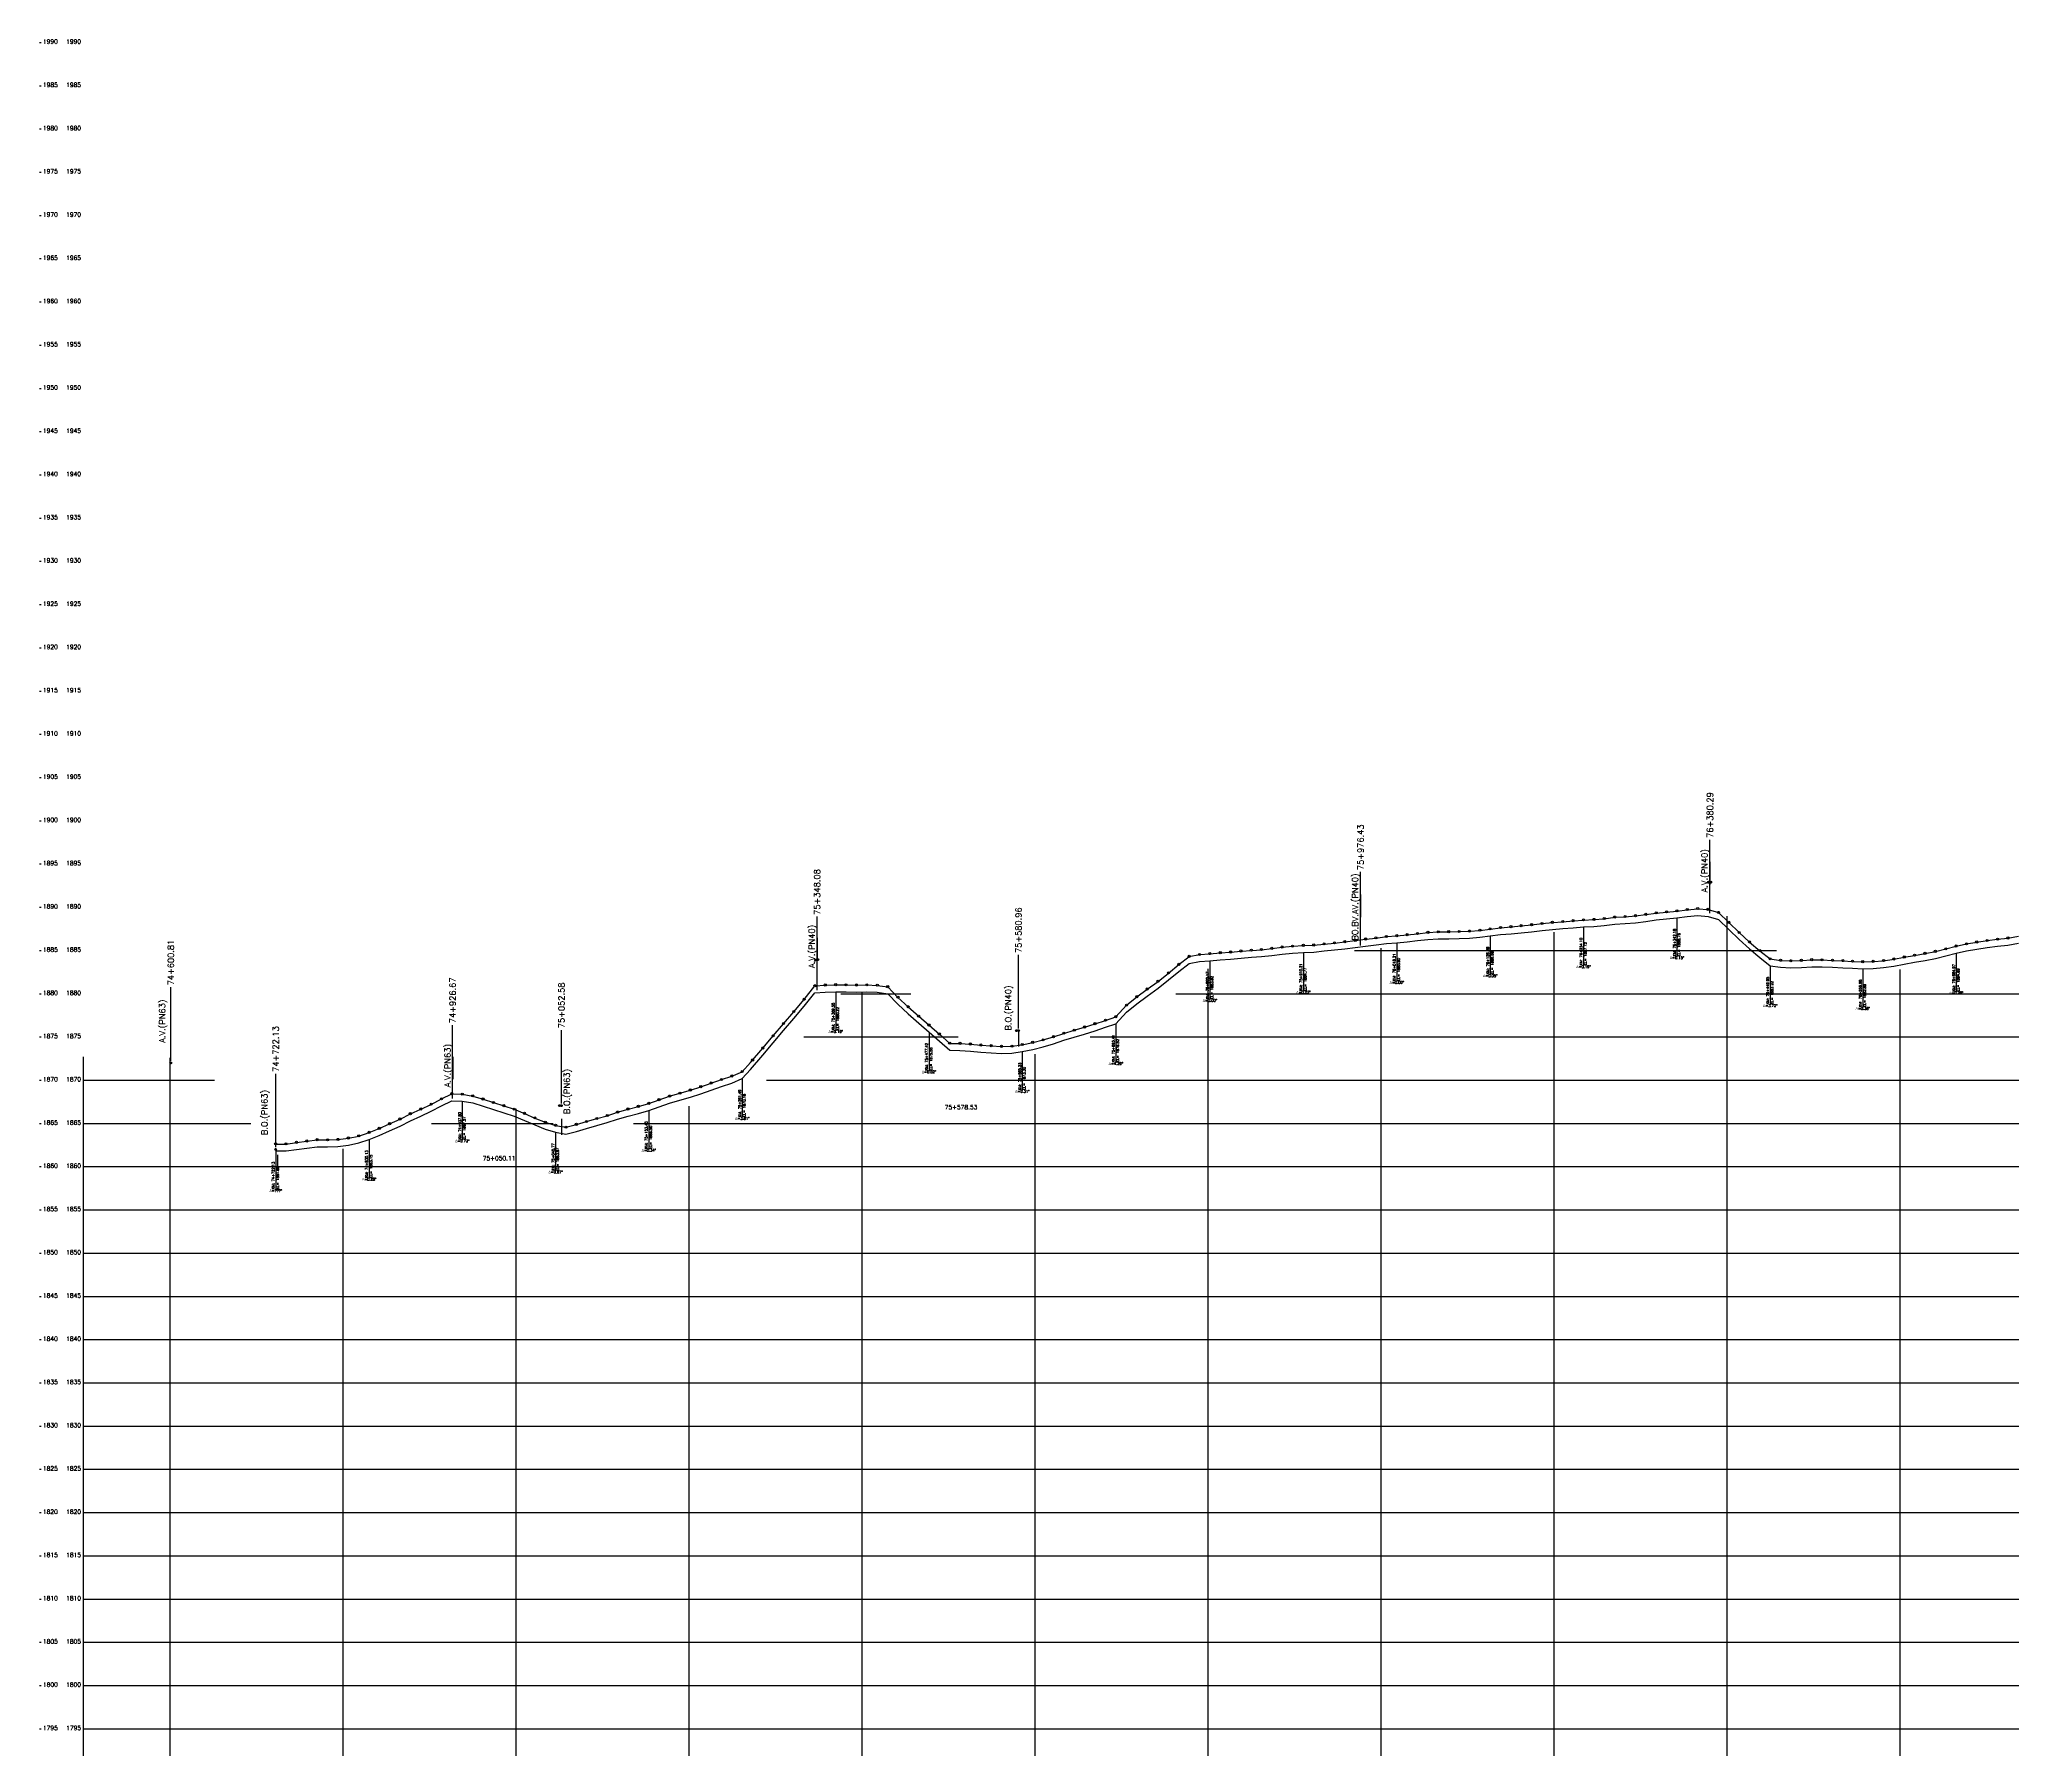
# Model space of a CAD drawing. Header units: metres. Extents: x 575895 to 634487, y 3214622 to 3222739.
# Drawn here: x 576052 to 578333, y 3216662 to 3218639 of the extents above; entities that cross this region are included whole.
import ezdxf

# ---------------------------------------------------------------- set-up
doc = ezdxf.new("R2010")
doc.units = ezdxf.units.M
for name, color, linetype in [('1405-05-17--km 74+000-133+000', 150, 'Continuous'), ('C-ROAD-PROF-GRID-MAJR', 8, 'Continuous'), ('C-ROAD-PROF-LABL', 92, 'Continuous'), ('C-ROAD-PROF-STAN-GEOM', 11, 'Continuous'), ('C-ROAD-PROF-TEXT', 11, 'Continuous'), ('TXT', 2, 'Continuous'), ('V-CTRL-BMRK', 150, 'Continuous'), ('V-NODE', 1, 'Continuous')]:
    doc.layers.add(name, color=color, linetype=linetype)
doc.styles.add('RD', font='ROMAND.SHX', dxfattribs={"height": 3.5})
doc.styles.get("Standard").update_dxf_attribs({"font": 'romanc.shx', "height": 2})

msp = doc.modelspace()

# ---------------------------------------------------------------- linework, layer by layer
at = {"layer": '1405-05-17--km 74+000-133+000', "color": 150, "linetype": 'Continuous', "lineweight": -3, "ltscale": 2, "flags": 128}
for points in [[(576325, 3217361.9), (576337, 3217361.9), (576349, 3217363.7), (576361, 3217365.2), (576373, 3217366.7), (576385, 3217366.6), (576397, 3217367), (576409, 3217368.6), (576421, 3217371.1), (576433, 3217375.2), (576444.7, 3217379.8), (576456.7, 3217385.2), (576468.7, 3217390.7), (576480.7, 3217396.7), (576492.7, 3217402.1), (576504.7, 3217407.7), (576516.7, 3217414), (576528.6, 3217419.9), (576540.7, 3217419.4), (576552.7, 3217417.4), (576564.7, 3217413.8), (576576.7, 3217409.7), (576588.7, 3217406), (576600.7, 3217402), (576612.7, 3217397.2), (576624.6, 3217391.9), (576636.7, 3217387), (576648.6, 3217383.4), (576660.6, 3217381.2), (576672.6, 3217384.4), (576684.3, 3217387.8), (576696.3, 3217391.2), (576708.3, 3217394.6), (576720.3, 3217398.6), (576732.3, 3217402.1), (576744.3, 3217405.2), (576756.3, 3217408.7), (576768.2, 3217412.9), (576780.4, 3217417.1), (576792.3, 3217420.5), (576804.4, 3217424.1), (576816.4, 3217428), (576828.4, 3217432.2), (576840.4, 3217436.3), (576852.4, 3217440.3), (576864.3, 3217445.5), (576873.9, 3217456), (576888.2, 3217472.7), (576900.1, 3217486.8), (576912.1, 3217501), (576924, 3217514.9), (576935.9, 3217529.1), (576948.4, 3217544.7), (576960.4, 3217545.6), (576972.4, 3217545.9), (576984.4, 3217545.8), (576996.4, 3217545.6), (577008.4, 3217545.8), (577020.5, 3217545.3), (577032.5, 3217543.7), (577044.4, 3217531.5), (577056.2, 3217520.4), (577068.4, 3217509.6), (577080.3, 3217499.3), (577092.3, 3217488.9), (577104.2, 3217478.3), (577116.1, 3217478.1), (577128.1, 3217477.3), (577140.2, 3217476.2), (577152.2, 3217475.4), (577164.1, 3217474.7), (577176.2, 3217474.9), (577188.1, 3217476.7), (577200.2, 3217479.2), (577212.2, 3217482.2), (577224.2, 3217485.9), (577236.2, 3217489.8), (577248.2, 3217493.4), (577260.2, 3217497), (577272.2, 3217500.8), (577284.3, 3217504.9), (577296.3, 3217508.9), (577308.6, 3217522.3), (577320.6, 3217532.1), (577332.5, 3217540.9), (577345.1, 3217550), (577357.1, 3217559.6), (577369.1, 3217569.4), (577381, 3217578.7), (577393, 3217580.9), (577405, 3217581.9), (577417, 3217582.9), (577429, 3217583.7), (577441, 3217584.9), (577453, 3217585.8), (577464.6, 3217586.6), (577476.6, 3217588), (577488.6, 3217589.6), (577500.6, 3217590.5), (577513.1, 3217591.4), (577525.1, 3217591.8), (577537.1, 3217593.1), (577549.1, 3217594.3), (577561.1, 3217595.6), (577573.1, 3217597.2), (577585.1, 3217598.7), (577597.1, 3217600.1), (577609.1, 3217601.7), (577621.1, 3217602.7), (577633.1, 3217603.7), (577645.1, 3217605.1), (577657.1, 3217606.5), (577669.1, 3217607.1), (577681.1, 3217607.3), (577693.2, 3217607.5), (577705.1, 3217607.9), (577717.2, 3217608.9), (577729.1, 3217610.5), (577741.1, 3217612), (577753.2, 3217613.1), (577764.9, 3217614.2), (577777, 3217615.3), (577789, 3217616.7), (577801, 3217618), (577813, 3217619), (577825, 3217620), (577837, 3217620.9), (577849, 3217621.4), (577861, 3217622.4), (577873, 3217624.1), (577885.1, 3217624.7), (577897.1, 3217625.8), (577909.1, 3217627.2), (577921.1, 3217629), (577933, 3217630.1), (577945, 3217631.3), (577957, 3217632.8), (577969, 3217634), (577981, 3217633), (577993, 3217629.5), (578005, 3217618.1), (578017, 3217606.3), (578028.9, 3217595.4), (578040.8, 3217585.4), (578052.8, 3217575.9), (578064.8, 3217574.2), (578076.7, 3217573.6), (578088.8, 3217574), (578100.8, 3217574.9), (578112.8, 3217574.7), (578124.8, 3217574.2), (578136.8, 3217573.8), (578147.9, 3217573.1), (578159.8, 3217572.6), (578171.8, 3217572.9), (578183.9, 3217573.9), (578195.8, 3217575.6), (578207.8, 3217577.9), (578219.8, 3217580), (578231.8, 3217582.1), (578243.8, 3217584.5), (578255.8, 3217587.4), (578267.8, 3217590.6), (578279.7, 3217593.2), (578291.6, 3217595.2), (578303.7, 3217597.1), (578315.7, 3217598.6), (578327.7, 3217600), (578339.7, 3217602.2)], [(576325, 3217353.9), (576337, 3217353.9), (576349, 3217355.7), (576361, 3217357.2), (576373, 3217358.7), (576385, 3217358.6), (576397, 3217359), (576409, 3217360.6), (576421, 3217363.1), (576433, 3217367.2), (576444.7, 3217371.8), (576456.7, 3217377.2), (576468.7, 3217382.7), (576480.7, 3217388.7), (576492.7, 3217394.1), (576504.7, 3217399.7), (576516.7, 3217406), (576528.6, 3217411.9), (576540.7, 3217411.4), (576552.7, 3217409.4), (576564.7, 3217405.8), (576576.7, 3217401.7), (576588.7, 3217398), (576600.7, 3217394), (576612.7, 3217389.2), (576624.6, 3217383.9), (576636.7, 3217379), (576648.6, 3217375.4), (576660.6, 3217373.2), (576672.6, 3217376.4), (576684.3, 3217379.8), (576696.3, 3217383.2), (576708.3, 3217386.6), (576720.3, 3217390.6), (576732.3, 3217394.1), (576744.3, 3217397.2), (576756.3, 3217400.7), (576768.2, 3217404.9), (576780.4, 3217409.1), (576792.3, 3217412.5), (576804.4, 3217416.1), (576816.4, 3217420), (576828.4, 3217424.2), (576840.4, 3217428.3), (576852.4, 3217432.3), (576864.3, 3217437.5), (576873.9, 3217448), (576888.2, 3217464.7), (576900.1, 3217478.8), (576912.1, 3217493), (576924, 3217506.9), (576935.9, 3217521.1), (576948.4, 3217536.7), (576960.4, 3217537.6), (576972.4, 3217537.9), (576984.4, 3217537.8), (576996.4, 3217537.6), (577008.4, 3217537.8), (577020.5, 3217537.3), (577032.5, 3217535.7), (577044.4, 3217523.5), (577056.2, 3217512.4), (577068.4, 3217501.6), (577080.3, 3217491.3), (577092.3, 3217480.9), (577104.2, 3217470.3), (577116.1, 3217470.1), (577128.1, 3217469.3), (577140.2, 3217468.2), (577152.2, 3217467.4), (577164.1, 3217466.7), (577176.2, 3217466.9), (577188.1, 3217468.7), (577200.2, 3217471.2), (577212.2, 3217474.2), (577224.2, 3217477.9), (577236.2, 3217481.8), (577248.2, 3217485.4), (577260.2, 3217489), (577272.2, 3217492.8), (577284.3, 3217496.9), (577296.3, 3217500.9), (577308.6, 3217514.3), (577320.6, 3217524.1), (577332.5, 3217532.9), (577345.1, 3217542), (577357.1, 3217551.6), (577369.1, 3217561.4), (577381, 3217570.7), (577393, 3217572.9), (577405, 3217573.9), (577417, 3217574.9), (577429, 3217575.7), (577441, 3217576.9), (577453, 3217577.8), (577464.6, 3217578.6), (577476.6, 3217580), (577488.6, 3217581.6), (577500.6, 3217582.5), (577513.1, 3217583.4), (577525.1, 3217583.8), (577537.1, 3217585.1), (577549.1, 3217586.3), (577561.1, 3217587.6), (577573.1, 3217589.2), (577585.1, 3217590.7), (577597.1, 3217592.1), (577609.1, 3217593.7), (577621.1, 3217594.7), (577633.1, 3217595.7), (577645.1, 3217597.1), (577657.1, 3217598.5), (577669.1, 3217599.1), (577681.1, 3217599.3), (577693.2, 3217599.5), (577705.1, 3217599.9), (577717.2, 3217600.9), (577729.1, 3217602.5), (577741.1, 3217604), (577753.2, 3217605.1), (577764.9, 3217606.2), (577777, 3217607.3), (577789, 3217608.7), (577801, 3217610), (577813, 3217611), (577825, 3217612), (577837, 3217612.9), (577849, 3217613.4), (577861, 3217614.4), (577873, 3217616.1), (577885.1, 3217616.7), (577897.1, 3217617.8), (577909.1, 3217619.2), (577921.1, 3217621), (577933, 3217622.1), (577945, 3217623.3), (577957, 3217624.8), (577969, 3217626), (577981, 3217625), (577993, 3217621.5), (578005, 3217610.1), (578017, 3217598.3), (578028.9, 3217587.4), (578040.8, 3217577.4), (578052.8, 3217567.9), (578064.8, 3217566.2), (578076.7, 3217565.6), (578088.8, 3217566), (578100.8, 3217566.9), (578112.8, 3217566.7), (578124.8, 3217566.2), (578136.8, 3217565.8), (578147.9, 3217565.1), (578159.8, 3217564.6), (578171.8, 3217564.9), (578183.9, 3217565.9), (578195.8, 3217567.6), (578207.8, 3217569.9), (578219.8, 3217572), (578231.8, 3217574.1), (578243.8, 3217576.5), (578255.8, 3217579.4), (578267.8, 3217582.6), (578279.7, 3217585.2), (578291.6, 3217587.2), (578303.7, 3217589.1), (578315.7, 3217590.6), (578327.7, 3217592), (578339.7, 3217594.2)]]:
    msp.add_lwpolyline(points, dxfattribs=at)
at = {"layer": 'C-ROAD-PROF-GRID-MAJR', "color": 8, "linetype": 'Continuous', "lineweight": -3, "ltscale": 0.6}
for p, q in [((578002.9, 3215235.7), (578002.9, 3217625.4)), ((577602.9, 3215235.7), (577602.9, 3217588.5)), ((577802.9, 3215235.7), (577802.9, 3217607)), ((577402.9, 3215235.7), (577402.9, 3217564.5)), ((577572.1, 3217585.7), (578060, 3217585.7)), ((578202.9, 3215235.7), (578202.9, 3217563.7)), ((576978.5, 3217535.7), (577059.4, 3217535.7)), ((577002.9, 3215235.7), (577002.9, 3217537)), ((577365.6, 3217535.7), (634202.9, 3217535.7)), ((576935.5, 3217485.7), (577114, 3217485.7)), ((577266.7, 3217485.7), (634202.9, 3217485.7)), ((576102.9, 3215235.7), (576102.9, 3217462.6)), ((576202.9, 3215235.7), (576202.9, 3217461.6)), ((577202.9, 3215235.7), (577202.9, 3217465.7)), ((576102.9, 3217435.7), (576254.2, 3217435.7)), ((576892.4, 3217435.7), (634202.9, 3217435.7)), ((576802.9, 3215235.7), (576802.9, 3217405.6)), ((576102.9, 3217385.7), (576296.3, 3217385.7)), ((576505.2, 3217385.7), (576645.7, 3217385.7)), ((576602.9, 3215235.7), (576602.9, 3217402.6)), ((576738.6, 3217385.7), (634202.9, 3217385.7)), ((576102.9, 3217335.7), (634202.9, 3217335.7)), ((576402.9, 3215235.7), (576402.9, 3217356.3)), ((576102.9, 3217285.7), (634202.9, 3217285.7)), ((576102.9, 3217235.7), (634202.9, 3217235.7)), ((576102.9, 3217185.7), (634202.9, 3217185.7)), ((576102.9, 3217135.7), (634202.9, 3217135.7)), ((576102.9, 3217085.7), (634202.9, 3217085.7)), ((576102.9, 3217035.7), (634202.9, 3217035.7)), ((576102.9, 3216985.7), (634202.9, 3216985.7)), ((576102.9, 3216935.7), (634202.9, 3216935.7)), ((576102.9, 3216885.7), (634202.9, 3216885.7)), ((576102.9, 3216835.7), (634202.9, 3216835.7)), ((576102.9, 3216785.7), (634202.9, 3216785.7)), ((576102.9, 3216735.7), (634202.9, 3216735.7)), ((576102.9, 3216685.7), (634202.9, 3216685.7))]:
    msp.add_line(p, q, dxfattribs=at)
at = {"layer": 'C-ROAD-PROF-LABL', "color": 92, "linetype": 'Continuous', "lineweight": -3}
for p, q in [((577983.2, 3217628.8), (577983.2, 3217713.8)), ((577579.3, 3217591.5), (577579.3, 3217676.5)), ((576950.9, 3217539.8), (576950.9, 3217624.8)), ((577183.8, 3217495.6), (577183.8, 3217580.6)), ((576203.7, 3217458.2), (576203.7, 3217543.2)), ((576529.5, 3217414.5), (576529.5, 3217499.5)), ((576655.4, 3217408.7), (576655.4, 3217493.7)), ((576325, 3217358.2), (576325, 3217443.2))]:
    msp.add_line(p, q, dxfattribs=at)
at = {"layer": 'C-ROAD-PROF-STAN-GEOM', "color": 11, "linetype": 'Continuous', "lineweight": -3}
for p, q in [((577837, 3217612.9), (577837, 3217567.9)), ((577945, 3217623.3), (577945, 3217578.3)), ((577621.1, 3217594.7), (577621.1, 3217549.7)), ((577729.1, 3217602.5), (577729.1, 3217557.5)), ((577405, 3217573.9), (577405, 3217528.9)), ((577513.1, 3217583.4), (577513.1, 3217538.4)), ((578052.8, 3217567.9), (578052.8, 3217522.9)), ((578159.8, 3217564.6), (578159.8, 3217519.6)), ((578267.8, 3217582.6), (578267.8, 3217537.6)), ((576972.4, 3217537.9), (576972.4, 3217492.9)), ((577296.3, 3217500.9), (577296.3, 3217455.9)), ((577080.3, 3217491.3), (577080.3, 3217446.3)), ((577188.1, 3217468.7), (577188.1, 3217423.7)), ((576864.3, 3217437.5), (576864.3, 3217392.5)), ((576540.7, 3217411.4), (576540.7, 3217366.4)), ((576756.3, 3217400.7), (576756.3, 3217355.7)), ((576433, 3217367.2), (576433, 3217322.2)), ((576648.6, 3217375.4), (576648.6, 3217330.4)), ((576325, 3217353.9), (576325, 3217308.9))]:
    msp.add_line(p, q, dxfattribs=at)
at = {"layer": 'C-ROAD-PROF-TEXT', "color": 11, "linetype": 'Continuous', "lineweight": -3}
for p, q in [((576051.9, 3218635.7), (576053.9, 3218635.7)), ((576051.9, 3218585.7), (576053.9, 3218585.7)), ((576051.9, 3218535.7), (576053.9, 3218535.7)), ((576051.9, 3218485.7), (576053.9, 3218485.7)), ((576051.9, 3218435.7), (576053.9, 3218435.7)), ((576051.9, 3218385.7), (576053.9, 3218385.7)), ((576051.9, 3218335.7), (576053.9, 3218335.7)), ((576051.9, 3218285.7), (576053.9, 3218285.7)), ((576051.9, 3218235.7), (576053.9, 3218235.7)), ((576051.9, 3218185.7), (576053.9, 3218185.7)), ((576051.9, 3218135.7), (576053.9, 3218135.7)), ((576051.9, 3218085.7), (576053.9, 3218085.7)), ((576051.9, 3218035.7), (576053.9, 3218035.7)), ((576051.9, 3217985.7), (576053.9, 3217985.7)), ((576051.9, 3217935.7), (576053.9, 3217935.7)), ((576051.9, 3217885.7), (576053.9, 3217885.7)), ((576051.9, 3217835.7), (576053.9, 3217835.7)), ((576051.9, 3217785.7), (576053.9, 3217785.7)), ((576051.9, 3217735.7), (576053.9, 3217735.7)), ((576051.9, 3217685.7), (576053.9, 3217685.7)), ((576051.9, 3217635.7), (576053.9, 3217635.7)), ((576051.9, 3217585.7), (576053.9, 3217585.7)), ((576051.9, 3217535.7), (576053.9, 3217535.7)), ((576051.9, 3217485.7), (576053.9, 3217485.7)), ((576051.9, 3217435.7), (576053.9, 3217435.7)), ((576051.9, 3217385.7), (576053.9, 3217385.7)), ((576051.9, 3217335.7), (576053.9, 3217335.7)), ((576051.9, 3217285.7), (576053.9, 3217285.7)), ((576051.9, 3217235.7), (576053.9, 3217235.7)), ((576051.9, 3217185.7), (576053.9, 3217185.7)), ((576051.9, 3217135.7), (576053.9, 3217135.7)), ((576051.9, 3217085.7), (576053.9, 3217085.7)), ((576051.9, 3217035.7), (576053.9, 3217035.7)), ((576051.9, 3216985.7), (576053.9, 3216985.7)), ((576051.9, 3216935.7), (576053.9, 3216935.7)), ((576051.9, 3216885.7), (576053.9, 3216885.7)), ((576051.9, 3216835.7), (576053.9, 3216835.7)), ((576051.9, 3216785.7), (576053.9, 3216785.7)), ((576051.9, 3216735.7), (576053.9, 3216735.7)), ((576051.9, 3216685.7), (576053.9, 3216685.7))]:
    msp.add_line(p, q, dxfattribs=at)
at = {"layer": 'TXT', "color": 2, "linetype": 'Continuous', "lineweight": -3}
for p, q in [((577983.2, 3217688), (577983.2, 3217662.1)), ((576950.9, 3217600.5), (576950.9, 3217574.6)), ((577183.8, 3217493.1), (577183.8, 3217474.6)), ((576529.9, 3217462.6), (576529.9, 3217436.7)), ((576655.4, 3217391.1), (576655.4, 3217372.6)), ((576327.1, 3217349.2), (576327.1, 3217330.7))]:
    msp.add_line(p, q, dxfattribs=at)
msp.add_lwpolyline([(577579.3, 3217650.5), (577579.3, 3217624.1)], dxfattribs=at)
at = {"layer": 'V-CTRL-BMRK'}
for p, q in [((577980.2, 3217664.7), (577982.7, 3217664.7)), ((577980.2, 3217664.4), (577982.7, 3217664.4)), ((577981.4, 3217663.5), (577981.4, 3217666)), ((577981.5, 3217663.2), (577981.5, 3217665.7)), ((577982.9, 3217664.7), (577985.4, 3217664.7)), ((577982.9, 3217664.5), (577985.4, 3217664.5)), ((577984.1, 3217663.4), (577984.1, 3217665.9)), ((577984.1, 3217663.3), (577984.1, 3217665.8)), ((576947.8, 3217574.7), (576950.3, 3217574.7)), ((576947.9, 3217574.8), (576950.4, 3217574.8)), ((576949.1, 3217573.5), (576949.1, 3217576)), ((576949.2, 3217573.5), (576949.2, 3217576)), ((576950.5, 3217575.1), (576953, 3217575.1)), ((576950.6, 3217575.2), (576953.1, 3217575.2)), ((576951.8, 3217573.9), (576951.8, 3217576.4)), ((576951.9, 3217573.9), (576951.9, 3217576.4)), ((577180.1, 3217493.1), (577182.6, 3217493.1)), ((577181.4, 3217491.8), (577181.4, 3217494.3)), ((577182.6, 3217493.1), (577185.1, 3217493.1)), ((577183.8, 3217491.9), (577183.8, 3217494.4)), ((576202.4, 3217455.7), (576204.9, 3217455.7)), ((576203.7, 3217454.4), (576203.7, 3217456.9)), ((576651.7, 3217406.4), (576654.2, 3217406.4)), ((576653, 3217405.1), (576653, 3217407.6)), ((576654.2, 3217406.2), (576656.7, 3217406.2)), ((576654.2, 3217406.2), (576656.7, 3217406.2)), ((576655.4, 3217405), (576655.4, 3217407.5)), ((576655.4, 3217405), (576655.4, 3217407.5)), ((576323.7, 3217355.7), (576326.2, 3217355.7)), ((576325, 3217354.4), (576325, 3217356.9))]:
    msp.add_line(p, q, dxfattribs=at)
at = {"layer": 'V-CTRL-BMRK', "const_width": 0.962}
for points in [[(577981, 3217664.7, 0.414214), (577981.4, 3217664.2, 1)], [(577981, 3217664.4, 0.414214), (577981.5, 3217664, 1)], [(577981.9, 3217664.7, 0.414214), (577981.4, 3217665.2, 1)], [(577982, 3217664.4, 0.414214), (577981.5, 3217664.9, 1)], [(577983.6, 3217664.7, 0.414214), (577984.1, 3217664.2, 1)], [(577983.6, 3217664.5, 0.414214), (577984.1, 3217664, 1)], [(577984.6, 3217664.7, 0.414214), (577984.1, 3217665.1, 1)], [(577984.6, 3217664.5, 0.414214), (577984.1, 3217665, 1)], [(576948.6, 3217574.7, 0.414214), (576949.1, 3217574.2, 1)], [(576948.7, 3217574.8, 0.414214), (576949.2, 3217574.3, 1)], [(576949.5, 3217574.7, 0.414214), (576949.1, 3217575.2, 1)], [(576949.7, 3217574.8, 0.414214), (576949.2, 3217575.3, 1)], [(576951.3, 3217575.1, 0.414214), (576951.8, 3217574.7, 1)], [(576951.4, 3217575.2, 0.414214), (576951.9, 3217574.7, 1)], [(576952.2, 3217575.1, 0.414214), (576951.8, 3217575.6, 1)], [(576952.4, 3217575.2, 0.414214), (576951.9, 3217575.6, 1)], [(577180.9, 3217493.1, 0.414214), (577181.4, 3217492.6, 1)], [(577181.9, 3217493.1, 0.414214), (577181.4, 3217493.6, 1)], [(577183.3, 3217493.1, 0.414214), (577183.8, 3217492.6, 1)], [(577184.3, 3217493.1, 0.414214), (577183.8, 3217493.6, 1)], [(576203.2, 3217455.7, 0.414214), (576203.7, 3217455.2, 1)], [(576204.2, 3217455.7, 0.414214), (576203.7, 3217456.1, 1)], [(576652.5, 3217406.4, 0.414214), (576653, 3217405.9, 1)], [(576653.4, 3217406.4, 0.414214), (576653, 3217406.8, 1)], [(576654.9, 3217406.2, 0.414214), (576655.4, 3217405.7, 1)], [(576655, 3217406.2, 0.414214), (576655.4, 3217405.8, 1)], [(576655.9, 3217406.2, 0.414214), (576655.4, 3217406.7, 1)], [(576655.9, 3217406.2, 0.414214), (576655.4, 3217406.7, 1)], [(576324.5, 3217355.7, 0.414214), (576325, 3217355.2, 1)], [(576325.5, 3217355.7, 0.414214), (576325, 3217356.1, 1)]]:
    msp.add_lwpolyline(points, format="xyb", dxfattribs=at)
at = {"layer": 'V-CTRL-BMRK'}
for centre in [(577981.4, 3217664.7), (577981.5, 3217664.4), (577984.1, 3217664.7), (577984.1, 3217664.5), (576949.1, 3217574.7), (576949.2, 3217574.8), (576951.8, 3217575.1), (576951.9, 3217575.2), (577181.4, 3217493.1), (577183.8, 3217493.1), (576203.7, 3217455.7), (576653, 3217406.4), (576655.4, 3217406.2), (576655.4, 3217406.2), (576325, 3217355.7)]:
    msp.add_circle(centre, 0.962, dxfattribs=at)
at = {"layer": 'V-NODE', "lineweight": -2}
for p, q in [((577957, 3217633), (577957, 3217633)), ((577969, 3217634.2), (577969, 3217634.2)), ((577981, 3217633.2), (577981, 3217633.2)), ((577729.1, 3217610.7), (577729.1, 3217610.7)), ((577741.1, 3217612.2), (577741.1, 3217612.2)), ((577753.2, 3217613.3), (577753.2, 3217613.3)), ((577764.9, 3217614.4), (577764.9, 3217614.4)), ((577777, 3217615.5), (577777, 3217615.5)), ((577789, 3217616.9), (577789, 3217616.9)), ((577801, 3217618.2), (577801, 3217618.2)), ((577813, 3217619.2), (577813, 3217619.2)), ((577825, 3217620.2), (577825, 3217620.2)), ((577837, 3217621.1), (577837, 3217621.1)), ((577849, 3217621.6), (577849, 3217621.6)), ((577861, 3217622.6), (577861, 3217622.6)), ((577873, 3217624.3), (577873, 3217624.3)), ((577885.1, 3217624.9), (577885.1, 3217624.9)), ((577897.1, 3217626), (577897.1, 3217626)), ((577909.1, 3217627.4), (577909.1, 3217627.4)), ((577921.1, 3217629.2), (577921.1, 3217629.2)), ((577933, 3217630.3), (577933, 3217630.3)), ((577945, 3217631.5), (577945, 3217631.5)), ((577993, 3217629.7), (577993, 3217629.7)), ((578005, 3217618.3), (578005, 3217618.3)), ((577464.6, 3217586.8), (577464.6, 3217586.8)), ((577476.6, 3217588.2), (577476.6, 3217588.2)), ((577488.6, 3217589.8), (577488.6, 3217589.8)), ((577500.6, 3217590.7), (577500.6, 3217590.7)), ((577513.1, 3217591.6), (577513.1, 3217591.6)), ((577525.1, 3217592), (577525.1, 3217592)), ((577537.1, 3217593.3), (577537.1, 3217593.3)), ((577549.1, 3217594.5), (577549.1, 3217594.5)), ((577561.1, 3217595.8), (577561.1, 3217595.8)), ((577573.1, 3217597.4), (577573.1, 3217597.4)), ((577585.1, 3217598.9), (577585.1, 3217598.9)), ((577597.1, 3217600.3), (577597.1, 3217600.3)), ((577609.1, 3217601.9), (577609.1, 3217601.9)), ((577621.1, 3217602.9), (577621.1, 3217602.9)), ((577633.1, 3217603.9), (577633.1, 3217603.9)), ((577645.1, 3217605.3), (577645.1, 3217605.3)), ((577657.1, 3217606.7), (577657.1, 3217606.7)), ((577669.1, 3217607.3), (577669.1, 3217607.3)), ((577681.1, 3217607.5), (577681.1, 3217607.5)), ((577693.2, 3217607.7), (577693.2, 3217607.7)), ((577705.1, 3217608.1), (577705.1, 3217608.1)), ((577717.2, 3217609.1), (577717.2, 3217609.1)), ((578017, 3217606.5), (578017, 3217606.5)), ((578028.9, 3217595.6), (578028.9, 3217595.6)), ((578255.8, 3217587.6), (578255.8, 3217587.6)), ((578267.8, 3217590.8), (578267.8, 3217590.8)), ((578279.7, 3217593.4), (578279.7, 3217593.4)), ((578291.6, 3217595.4), (578291.6, 3217595.4)), ((578303.7, 3217597.3), (578303.7, 3217597.3)), ((578315.7, 3217598.8), (578315.7, 3217598.8)), ((578327.7, 3217600.2), (578327.7, 3217600.2)), ((577369.1, 3217569.6), (577369.1, 3217569.6)), ((577381, 3217578.9), (577381, 3217578.9)), ((577393, 3217581.1), (577393, 3217581.1)), ((577405, 3217582.1), (577405, 3217582.1)), ((577417, 3217583.1), (577417, 3217583.1)), ((577429, 3217583.9), (577429, 3217583.9)), ((577441, 3217585.1), (577441, 3217585.1)), ((577453, 3217586), (577453, 3217586)), ((578040.8, 3217585.6), (578040.8, 3217585.6)), ((578052.8, 3217576.1), (578052.8, 3217576.1)), ((578064.8, 3217574.4), (578064.8, 3217574.4)), ((578076.7, 3217573.8), (578076.7, 3217573.8)), ((578088.8, 3217574.2), (578088.8, 3217574.2)), ((578100.8, 3217575.1), (578100.8, 3217575.1)), ((578112.8, 3217574.9), (578112.8, 3217574.9)), ((578124.8, 3217574.4), (578124.8, 3217574.4)), ((578136.8, 3217574), (578136.8, 3217574)), ((578147.9, 3217573.3), (578147.9, 3217573.3)), ((578159.8, 3217572.8), (578159.8, 3217572.8)), ((578171.8, 3217573.1), (578171.8, 3217573.1)), ((578183.9, 3217574.1), (578183.9, 3217574.1)), ((578195.8, 3217575.8), (578195.8, 3217575.8)), ((578207.8, 3217578.1), (578207.8, 3217578.1)), ((578219.8, 3217580.2), (578219.8, 3217580.2)), ((578231.8, 3217582.3), (578231.8, 3217582.3)), ((578243.8, 3217584.7), (578243.8, 3217584.7)), ((576948.4, 3217544.9), (576948.4, 3217544.9)), ((576960.4, 3217545.8), (576960.4, 3217545.8)), ((576972.4, 3217546.1), (576972.4, 3217546.1)), ((576984.4, 3217546), (576984.4, 3217546)), ((576996.4, 3217545.8), (576996.4, 3217545.8)), ((577008.4, 3217546), (577008.4, 3217546)), ((577020.5, 3217545.5), (577020.5, 3217545.5)), ((577032.5, 3217543.9), (577032.5, 3217543.9)), ((577332.5, 3217541.1), (577332.5, 3217541.1)), ((577345.1, 3217550.2), (577345.1, 3217550.2)), ((577357.1, 3217559.8), (577357.1, 3217559.8)), ((576935.9, 3217529.3), (576935.9, 3217529.3)), ((577044.4, 3217531.7), (577044.4, 3217531.7)), ((577056.2, 3217520.6), (577056.2, 3217520.6)), ((577308.6, 3217522.5), (577308.6, 3217522.5)), ((577320.6, 3217532.3), (577320.6, 3217532.3)), ((576912.1, 3217501.2), (576912.1, 3217501.2)), ((576924, 3217515.1), (576924, 3217515.1)), ((577068.4, 3217509.8), (577068.4, 3217509.8)), ((577080.3, 3217499.5), (577080.3, 3217499.5)), ((577260.2, 3217497.2), (577260.2, 3217497.2)), ((577272.2, 3217501), (577272.2, 3217501)), ((577284.3, 3217505.1), (577284.3, 3217505.1)), ((577296.3, 3217509.1), (577296.3, 3217509.1)), ((576888.2, 3217472.9), (576888.2, 3217472.9)), ((576900.1, 3217487), (576900.1, 3217487)), ((577092.3, 3217489.1), (577092.3, 3217489.1)), ((577104.2, 3217478.5), (577104.2, 3217478.5)), ((577116.1, 3217478.3), (577116.1, 3217478.3)), ((577128.1, 3217477.5), (577128.1, 3217477.5)), ((577140.2, 3217476.4), (577140.2, 3217476.4)), ((577152.2, 3217475.6), (577152.2, 3217475.6)), ((577164.1, 3217474.9), (577164.1, 3217474.9)), ((577176.2, 3217475.1), (577176.2, 3217475.1)), ((577188.1, 3217476.9), (577188.1, 3217476.9)), ((577200.2, 3217479.4), (577200.2, 3217479.4)), ((577212.2, 3217482.4), (577212.2, 3217482.4)), ((577224.2, 3217486.1), (577224.2, 3217486.1)), ((577236.2, 3217490), (577236.2, 3217490)), ((577248.2, 3217493.6), (577248.2, 3217493.6)), ((576876.3, 3217459), (576876.3, 3217459)), ((576816.4, 3217428.2), (576816.4, 3217428.2)), ((576828.4, 3217432.4), (576828.4, 3217432.4)), ((576840.4, 3217436.5), (576840.4, 3217436.5)), ((576852.4, 3217440.5), (576852.4, 3217440.5)), ((576864.3, 3217445.7), (576864.3, 3217445.7)), ((576504.7, 3217407.9), (576504.7, 3217407.9)), ((576516.7, 3217414.2), (576516.7, 3217414.2)), ((576528.6, 3217420.1), (576528.6, 3217420.1)), ((576540.7, 3217419.6), (576540.7, 3217419.6)), ((576552.7, 3217417.6), (576552.7, 3217417.6)), ((576564.7, 3217414), (576564.7, 3217414)), ((576576.7, 3217409.9), (576576.7, 3217409.9)), ((576588.7, 3217406.2), (576588.7, 3217406.2)), ((576744.3, 3217405.4), (576744.3, 3217405.4)), ((576756.3, 3217408.9), (576756.3, 3217408.9)), ((576768.2, 3217413.1), (576768.2, 3217413.1)), ((576780.4, 3217417.3), (576780.4, 3217417.3)), ((576792.3, 3217420.7), (576792.3, 3217420.7)), ((576804.4, 3217424.3), (576804.4, 3217424.3)), ((576456.7, 3217385.4), (576456.7, 3217385.4)), ((576468.7, 3217390.9), (576468.7, 3217390.9)), ((576480.7, 3217396.9), (576480.7, 3217396.9)), ((576492.7, 3217402.3), (576492.7, 3217402.3)), ((576600.7, 3217402.2), (576600.7, 3217402.2)), ((576612.7, 3217397.4), (576612.7, 3217397.4)), ((576624.6, 3217392.1), (576624.6, 3217392.1)), ((576636.7, 3217387.2), (576636.7, 3217387.2)), ((576648.6, 3217383.6), (576648.6, 3217383.6)), ((576660.6, 3217381.4), (576660.6, 3217381.4)), ((576672.6, 3217384.6), (576672.6, 3217384.6)), ((576684.3, 3217388), (576684.3, 3217388)), ((576696.3, 3217391.4), (576696.3, 3217391.4)), ((576708.3, 3217394.8), (576708.3, 3217394.8)), ((576720.3, 3217398.8), (576720.3, 3217398.8)), ((576732.3, 3217402.3), (576732.3, 3217402.3)), ((576325, 3217362.1), (576325, 3217362.1)), ((576337, 3217362.1), (576337, 3217362.1)), ((576349, 3217363.9), (576349, 3217363.9)), ((576361, 3217365.4), (576361, 3217365.4)), ((576373, 3217366.9), (576373, 3217366.9)), ((576385, 3217366.8), (576385, 3217366.8)), ((576397, 3217367.2), (576397, 3217367.2)), ((576409, 3217368.8), (576409, 3217368.8)), ((576421, 3217371.3), (576421, 3217371.3)), ((576433, 3217375.4), (576433, 3217375.4)), ((576444.7, 3217380), (576444.7, 3217380))]:
    msp.add_line(p, q, dxfattribs=at)
for centre in [(577945, 3217631.5), (577957, 3217633), (577969, 3217634.2), (577981, 3217633.2), (577705.1, 3217608.1), (577717.2, 3217609.1), (577729.1, 3217610.7), (577741.1, 3217612.2), (577753.2, 3217613.3), (577764.9, 3217614.4), (577777, 3217615.5), (577789, 3217616.9), (577801, 3217618.2), (577813, 3217619.2), (577825, 3217620.2), (577837, 3217621.1), (577849, 3217621.6), (577861, 3217622.6), (577873, 3217624.3), (577885.1, 3217624.9), (577897.1, 3217626), (577909.1, 3217627.4), (577921.1, 3217629.2), (577933, 3217630.3), (577993, 3217629.7), (578005, 3217618.3), (577453, 3217586), (577464.6, 3217586.8), (577476.6, 3217588.2), (577488.6, 3217589.8), (577500.6, 3217590.7), (577513.1, 3217591.6), (577525.1, 3217592), (577537.1, 3217593.3), (577549.1, 3217594.5), (577561.1, 3217595.8), (577573.1, 3217597.4), (577585.1, 3217598.9), (577597.1, 3217600.3), (577609.1, 3217601.9), (577621.1, 3217602.9), (577633.1, 3217603.9), (577645.1, 3217605.3), (577657.1, 3217606.7), (577669.1, 3217607.3), (577681.1, 3217607.5), (577693.2, 3217607.7), (578017, 3217606.5), (578028.9, 3217595.6), (578040.8, 3217585.6), (578255.8, 3217587.6), (578267.8, 3217590.8), (578279.7, 3217593.4), (578291.6, 3217595.4), (578303.7, 3217597.3), (578315.7, 3217598.8), (578327.7, 3217600.2), (577369.1, 3217569.6), (577381, 3217578.9), (577393, 3217581.1), (577405, 3217582.1), (577417, 3217583.1), (577429, 3217583.9), (577441, 3217585.1), (578052.8, 3217576.1), (578064.8, 3217574.4), (578076.7, 3217573.8), (578088.8, 3217574.2), (578100.8, 3217575.1), (578112.8, 3217574.9), (578124.8, 3217574.4), (578136.8, 3217574), (578147.9, 3217573.3), (578159.8, 3217572.8), (578171.8, 3217573.1), (578183.9, 3217574.1), (578195.8, 3217575.8), (578207.8, 3217578.1), (578219.8, 3217580.2), (578231.8, 3217582.3), (578243.8, 3217584.7), (576948.4, 3217544.9), (576960.4, 3217545.8), (576972.4, 3217546.1), (576984.4, 3217546), (576996.4, 3217545.8), (577008.4, 3217546), (577020.5, 3217545.5), (577032.5, 3217543.9), (577332.5, 3217541.1), (577345.1, 3217550.2), (577357.1, 3217559.8), (576935.9, 3217529.3), (577044.4, 3217531.7), (577056.2, 3217520.6), (577308.6, 3217522.5), (577320.6, 3217532.3), (576912.1, 3217501.2), (576924, 3217515.1), (577068.4, 3217509.8), (577080.3, 3217499.5), (577260.2, 3217497.2), (577272.2, 3217501), (577284.3, 3217505.1), (577296.3, 3217509.1), (576888.2, 3217472.9), (576900.1, 3217487), (577092.3, 3217489.1), (577104.2, 3217478.5), (577116.1, 3217478.3), (577128.1, 3217477.5), (577140.2, 3217476.4), (577152.2, 3217475.6), (577164.1, 3217474.9), (577176.2, 3217475.1), (577188.1, 3217476.9), (577200.2, 3217479.4), (577212.2, 3217482.4), (577224.2, 3217486.1), (577236.2, 3217490), (577248.2, 3217493.6), (576876.3, 3217459), (576816.4, 3217428.2), (576828.4, 3217432.4), (576840.4, 3217436.5), (576852.4, 3217440.5), (576864.3, 3217445.7), (576504.7, 3217407.9), (576516.7, 3217414.2), (576528.6, 3217420.1), (576540.7, 3217419.6), (576552.7, 3217417.6), (576564.7, 3217414), (576576.7, 3217409.9), (576588.7, 3217406.2), (576744.3, 3217405.4), (576756.3, 3217408.9), (576768.2, 3217413.1), (576780.4, 3217417.3), (576792.3, 3217420.7), (576804.4, 3217424.3), (576444.7, 3217380), (576456.7, 3217385.4), (576468.7, 3217390.9), (576480.7, 3217396.9), (576492.7, 3217402.3), (576600.7, 3217402.2), (576612.7, 3217397.4), (576624.6, 3217392.1), (576636.7, 3217387.2), (576648.6, 3217383.6), (576660.6, 3217381.4), (576672.6, 3217384.6), (576684.3, 3217388), (576696.3, 3217391.4), (576708.3, 3217394.8), (576720.3, 3217398.8), (576732.3, 3217402.3), (576325, 3217362.1), (576337, 3217362.1), (576349, 3217363.9), (576361, 3217365.4), (576373, 3217366.9), (576385, 3217366.8), (576397, 3217367.2), (576409, 3217368.8), (576421, 3217371.3), (576433, 3217375.4)]:
    msp.add_circle(centre, 1.25, dxfattribs=at)

# ---------------------------------------------------------------- texts
at = {"layer": 'C-ROAD-PROF-LABL', "color": 2, "linetype": 'Continuous', "lineweight": -3, "char_height": 7, "attachment_point": 4, "rotation": 90}
for s, insert in [('{\\C7;76+380.29}', (577983.2, 3217715.9)), ('{\\C7;75+976.43}', (577579.3, 3217678.6)), ('{\\C7;75+348.08}', (576950.9, 3217626.9)), ('{\\C7;75+580.96}', (577183.8, 3217582.7)), ('{\\C7;74+600.81}', (576203.7, 3217545.3)), ('{\\C7;74+926.67}', (576529.5, 3217501.6)), ('{\\C7;75+052.58}', (576655.4, 3217495.8)), ('{\\C7;74+722.13}', (576325, 3217445.3))]:
    msp.add_mtext(s, dxfattribs=dict(at, insert=insert))
at = {"layer": 'C-ROAD-PROF-LABL', "color": 92, "linetype": 'Continuous', "lineweight": -3, "char_height": 5, "attachment_point": 6}
for s, insert in [('{\\C7;75+578.53}', (577136.2, 3217404.5)), ('{\\C7;75+050.11}', (576602.1, 3217345.5))]:
    msp.add_mtext(s, dxfattribs=dict(at, insert=insert))
at = {"layer": 'C-ROAD-PROF-STAN-GEOM', "color": 11, "linetype": 'Continuous', "lineweight": -3, "char_height": 3, "attachment_point": 1, "rotation": 90, "style": 'RD'}
for s, insert in [('{\\Fromand.shx|c0;\\C7;KM: 76+342.18}', (577940.7, 3217578.9)), ('{\\Fromand.shx|c0;\\C7;KM: 76+126.28}', (577724.8, 3217558.1)), ('{\\Fromand.shx|c0;\\C7;KM: 76+234.10}', (577832.6, 3217568.5)), ('{\\Fromand.shx|c0;\\C7;EL= 1887.72}', (577837.6, 3217568.5)), ('{\\Fromand.shx|c0;\\C7;EL= 1888.76}', (577945.7, 3217578.9)), ('{\\Fromand.shx|c0;\\C7;KM: 75+910.21}', (577508.7, 3217539)), ('{\\Fromand.shx|c0;\\C7;EL= 1884.77}', (577513.7, 3217539)), ('{\\Fromand.shx|c0;\\C7;KM: 76+018.21}', (577616.7, 3217550.3)), ('{\\Fromand.shx|c0;\\C7;EL= 1885.90}', (577621.7, 3217550.3)), ('{\\Fromand.shx|c0;\\C7;EL= 1886.68}', (577729.8, 3217558.1)), ('{\\Fromand.shx|c0;\\C7;KM: 76+664.97}', (578263.5, 3217538.2)), ('{\\Fromand.shx|c0;\\C7;EL= 1884.69}', (578268.5, 3217538.2)), ('{\\Fromand.shx|c0;\\C7;KM: 75+802.17}', (577400.7, 3217529.5)), ('{\\Fromand.shx|c0;\\C7;EL= 1883.82}', (577405.7, 3217529.5)), ('{\\Fromand.shx|c0;\\C7;KM: 76+449.95}', (578048.4, 3217523.5)), ('{\\Fromand.shx|c0;\\C7;EL= 1883.22}', (578053.4, 3217523.5)), ('{\\Fromand.shx|c0;\\C7;KM: 76+556.98}', (578155.5, 3217520.2)), ('{\\Fromand.shx|c0;\\C7;EL= 1882.89}', (578160.5, 3217520.2)), ('{\\Fromand.shx|c0;\\C7;KM: 75+369.55}', (576968, 3217493.5)), ('{\\Fromand.shx|c0;\\C7;EL= 1880.22}', (576973, 3217493.5)), ('{\\Fromand.shx|c0;\\C7;KM: 75+477.42}', (577075.9, 3217446.9)), ('{\\Fromand.shx|c0;\\C7;EL= 1875.56}', (577080.9, 3217446.9)), ('{\\Fromand.shx|c0;\\C7;KM: 75+693.41}', (577291.9, 3217456.5)), ('{\\Fromand.shx|c0;\\C7;EL= 1876.52}', (577296.9, 3217456.5)), ('{\\Fromand.shx|c0;\\C7;KM: 75+585.23}', (577183.7, 3217424.3)), ('{\\Fromand.shx|c0;\\C7;EL= 1873.30}', (577188.7, 3217424.3)), ('{\\Fromand.shx|c0;\\C7;KM: 75+261.49}', (576860, 3217393.1)), ('{\\Fromand.shx|c0;\\C7;EL= 1870.18}', (576865, 3217393.1)), ('{\\Fromand.shx|c0;\\C7;KM: 74+937.80}', (576536.3, 3217367)), ('{\\Fromand.shx|c0;\\C7;EL= 1867.57}', (576541.3, 3217367)), ('{\\Fromand.shx|c0;\\C7;KM: 75+153.43}', (576751.9, 3217356.3)), ('{\\Fromand.shx|c0;\\C7;EL= 1866.50}', (576756.9, 3217356.3)), ('{\\Fromand.shx|c0;\\C7;KM: 75+045.77}', (576644.3, 3217331)), ('{\\Fromand.shx|c0;\\C7;KM: 74+722.13}', (576320.6, 3217309.5)), ('{\\Fromand.shx|c0;\\C7;EL= 1861.82}', (576325.6, 3217309.5)), ('{\\Fromand.shx|c0;\\C7;KM: 74+830.13}', (576428.6, 3217322.8)), ('{\\Fromand.shx|c0;\\C7;EL= 1863.15}', (576433.6, 3217322.8)), ('{\\Fromand.shx|c0;\\C7;EL= 1863.97}', (576649.3, 3217331))]:
    msp.add_mtext(s, dxfattribs=dict(at, insert=insert))
at = {"layer": 'C-ROAD-PROF-STAN-GEOM', "color": 11, "linetype": 'Continuous', "lineweight": -3, "char_height": 3, "attachment_point": 5, "style": 'RD'}
for s, insert in [('{\\Fgreekc.shx|c0;Δ\\Fromand.shx|c0;=0.19°}', (577837, 3217566.9)), ('{\\Fgreekc.shx|c0;Δ\\Fromand.shx|c0;=0.15°}', (577945, 3217577.3)), ('{\\Fgreekc.shx|c0;Δ\\Fromand.shx|c0;=0.00°}', (577621.1, 3217548.7)), ('{\\Fgreekc.shx|c0;Δ\\Fromand.shx|c0;=0.05°}', (577729.1, 3217556.5)), ('{\\Fgreekc.shx|c0;Δ\\Fromand.shx|c0;=0.00°}', (577405, 3217527.9)), ('{\\Fgreekc.shx|c0;Δ\\Fromand.shx|c0;=0.22°}', (577513.1, 3217537.4)), ('{\\Fgreekc.shx|c0;Δ\\Fromand.shx|c0;=3.72°}', (578052.8, 3217521.9)), ('{\\Fgreekc.shx|c0;Δ\\Fromand.shx|c0;=0.38°}', (578159.8, 3217518.6)), ('{\\Fgreekc.shx|c0;Δ\\Fromand.shx|c0;=0.28°}', (578267.8, 3217536.6)), ('{\\Fgreekc.shx|c0;Δ\\Fromand.shx|c0;=0.19°}', (576972.4, 3217491.9)), ('{\\Fgreekc.shx|c0;Δ\\Fromand.shx|c0;=4.29°}', (577296.3, 3217454.9)), ('{\\Fgreekc.shx|c0;Δ\\Fromand.shx|c0;=0.02°}', (577080.3, 3217445.3)), ('{\\Fgreekc.shx|c0;Δ\\Fromand.shx|c0;=0.31°}', (577188.1, 3217422.7)), ('{\\Fgreekc.shx|c0;Δ\\Fromand.shx|c0;=3.81°}', (576864.3, 3217391.5)), ('{\\Fgreekc.shx|c0;Δ\\Fromand.shx|c0;=0.72°}', (576540.7, 3217365.4)), ('{\\Fgreekc.shx|c0;Δ\\Fromand.shx|c0;=0.34°}', (576756.3, 3217354.7)), ('{\\Fgreekc.shx|c0;Δ\\Fromand.shx|c0;=0.28°}', (576433, 3217321.2)), ('{\\Fgreekc.shx|c0;Δ\\Fromand.shx|c0;=0.67°}', (576648.6, 3217329.4)), ('{\\Fgreekc.shx|c0;Δ\\Fromand.shx|c0;=???°}', (576325, 3217307.9))]:
    msp.add_mtext(s, dxfattribs=dict(at, insert=insert))
at = {"layer": 'C-ROAD-PROF-TEXT', "color": 50, "linetype": 'Continuous', "lineweight": -3, "char_height": 5, "style": 'RD'}
for s, insert, attachment_point in [('1990', (576055.9, 3218636.7), 4), ('{\\Fromanc.shx|c0;1990}', (576099.9, 3218636.7), 6), ('1985', (576055.9, 3218586.7), 4), ('{\\Fromanc.shx|c0;1985}', (576099.9, 3218586.7), 6), ('1980', (576055.9, 3218536.7), 4), ('{\\Fromanc.shx|c0;1980}', (576099.9, 3218536.7), 6), ('1975', (576055.9, 3218486.7), 4), ('{\\Fromanc.shx|c0;1975}', (576099.9, 3218486.7), 6), ('1970', (576055.9, 3218436.7), 4), ('{\\Fromanc.shx|c0;1970}', (576099.9, 3218436.7), 6), ('1965', (576055.9, 3218386.7), 4), ('{\\Fromanc.shx|c0;1965}', (576099.9, 3218386.7), 6), ('1960', (576055.9, 3218336.7), 4), ('{\\Fromanc.shx|c0;1960}', (576099.9, 3218336.7), 6), ('1955', (576055.9, 3218286.7), 4), ('{\\Fromanc.shx|c0;1955}', (576099.9, 3218286.7), 6), ('1950', (576055.9, 3218236.7), 4), ('{\\Fromanc.shx|c0;1950}', (576099.9, 3218236.7), 6), ('1945', (576055.9, 3218186.7), 4), ('{\\Fromanc.shx|c0;1945}', (576099.9, 3218186.7), 6), ('1940', (576055.9, 3218136.7), 4), ('{\\Fromanc.shx|c0;1940}', (576099.9, 3218136.7), 6), ('1935', (576055.9, 3218086.7), 4), ('{\\Fromanc.shx|c0;1935}', (576099.9, 3218086.7), 6), ('1930', (576055.9, 3218036.7), 4), ('{\\Fromanc.shx|c0;1930}', (576099.9, 3218036.7), 6), ('1925', (576055.9, 3217986.7), 4), ('{\\Fromanc.shx|c0;1925}', (576099.9, 3217986.7), 6), ('1920', (576055.9, 3217936.7), 4), ('{\\Fromanc.shx|c0;1920}', (576099.9, 3217936.7), 6), ('1915', (576055.9, 3217886.7), 4), ('{\\Fromanc.shx|c0;1915}', (576099.9, 3217886.7), 6), ('1910', (576055.9, 3217836.7), 4), ('{\\Fromanc.shx|c0;1910}', (576099.9, 3217836.7), 6), ('1905', (576055.9, 3217786.7), 4), ('{\\Fromanc.shx|c0;1905}', (576099.9, 3217786.7), 6), ('1900', (576055.9, 3217736.7), 4), ('{\\Fromanc.shx|c0;1900}', (576099.9, 3217736.7), 6), ('1895', (576055.9, 3217686.7), 4), ('{\\Fromanc.shx|c0;1895}', (576099.9, 3217686.7), 6), ('1890', (576055.9, 3217636.7), 4), ('{\\Fromanc.shx|c0;1890}', (576099.9, 3217636.7), 6), ('1885', (576055.9, 3217586.7), 4), ('{\\Fromanc.shx|c0;1885}', (576099.9, 3217586.7), 6), ('1880', (576055.9, 3217536.7), 4), ('{\\Fromanc.shx|c0;1880}', (576099.9, 3217536.7), 6), ('1875', (576055.9, 3217486.7), 4), ('{\\Fromanc.shx|c0;1875}', (576099.9, 3217486.7), 6), ('1870', (576055.9, 3217436.7), 4), ('{\\Fromanc.shx|c0;1870}', (576099.9, 3217436.7), 6), ('1865', (576055.9, 3217386.7), 4), ('{\\Fromanc.shx|c0;1865}', (576099.9, 3217386.7), 6), ('1860', (576055.9, 3217336.7), 4), ('{\\Fromanc.shx|c0;1860}', (576099.9, 3217336.7), 6), ('1855', (576055.9, 3217286.7), 4), ('{\\Fromanc.shx|c0;1855}', (576099.9, 3217286.7), 6), ('1850', (576055.9, 3217236.7), 4), ('{\\Fromanc.shx|c0;1850}', (576099.9, 3217236.7), 6), ('1845', (576055.9, 3217186.7), 4), ('{\\Fromanc.shx|c0;1845}', (576099.9, 3217186.7), 6), ('1840', (576055.9, 3217136.7), 4), ('{\\Fromanc.shx|c0;1840}', (576099.9, 3217136.7), 6), ('1835', (576055.9, 3217086.7), 4), ('{\\Fromanc.shx|c0;1835}', (576099.9, 3217086.7), 6), ('1830', (576055.9, 3217036.7), 4), ('{\\Fromanc.shx|c0;1830}', (576099.9, 3217036.7), 6), ('1825', (576055.9, 3216986.7), 4), ('{\\Fromanc.shx|c0;1825}', (576099.9, 3216986.7), 6), ('1820', (576055.9, 3216936.7), 4), ('{\\Fromanc.shx|c0;1820}', (576099.9, 3216936.7), 6), ('1815', (576055.9, 3216886.7), 4), ('{\\Fromanc.shx|c0;1815}', (576099.9, 3216886.7), 6), ('1810', (576055.9, 3216836.7), 4), ('{\\Fromanc.shx|c0;1810}', (576099.9, 3216836.7), 6), ('1805', (576055.9, 3216786.7), 4), ('{\\Fromanc.shx|c0;1805}', (576099.9, 3216786.7), 6), ('1800', (576055.9, 3216736.7), 4), ('{\\Fromanc.shx|c0;1800}', (576099.9, 3216736.7), 6), ('1795', (576055.9, 3216686.7), 4), ('{\\Fromanc.shx|c0;1795}', (576099.9, 3216686.7), 6)]:
    msp.add_mtext(s, dxfattribs=dict(at, insert=insert, attachment_point=attachment_point))
at = {"layer": 'TXT', "color": 2, "linetype": 'Continuous', "lineweight": -3, "char_height": 7, "attachment_point": 8, "rotation": 90, "style": 'RD'}
for s, insert in [('A.V.(PN40)', (577982.7, 3217677.9)), ('BO.BV.AV.(PN40)', (577578.7, 3217636)), ('A.V.(PN40)', (576950.5, 3217590.4)), ('B.O.(PN40)', (577177.7, 3217519.2)), ('A.V.(PN63)', (576199.6, 3217503.9)), ('A.V.(PN63)', (576529.5, 3217452.5)), ('B.O.(PN63)', (576667.4, 3217422.6)), ('B.O.(PN63)', (576317.8, 3217398.3))]:
    msp.add_mtext(s, dxfattribs=dict(at, insert=insert))

doc.saveas('drawing.dxf')
